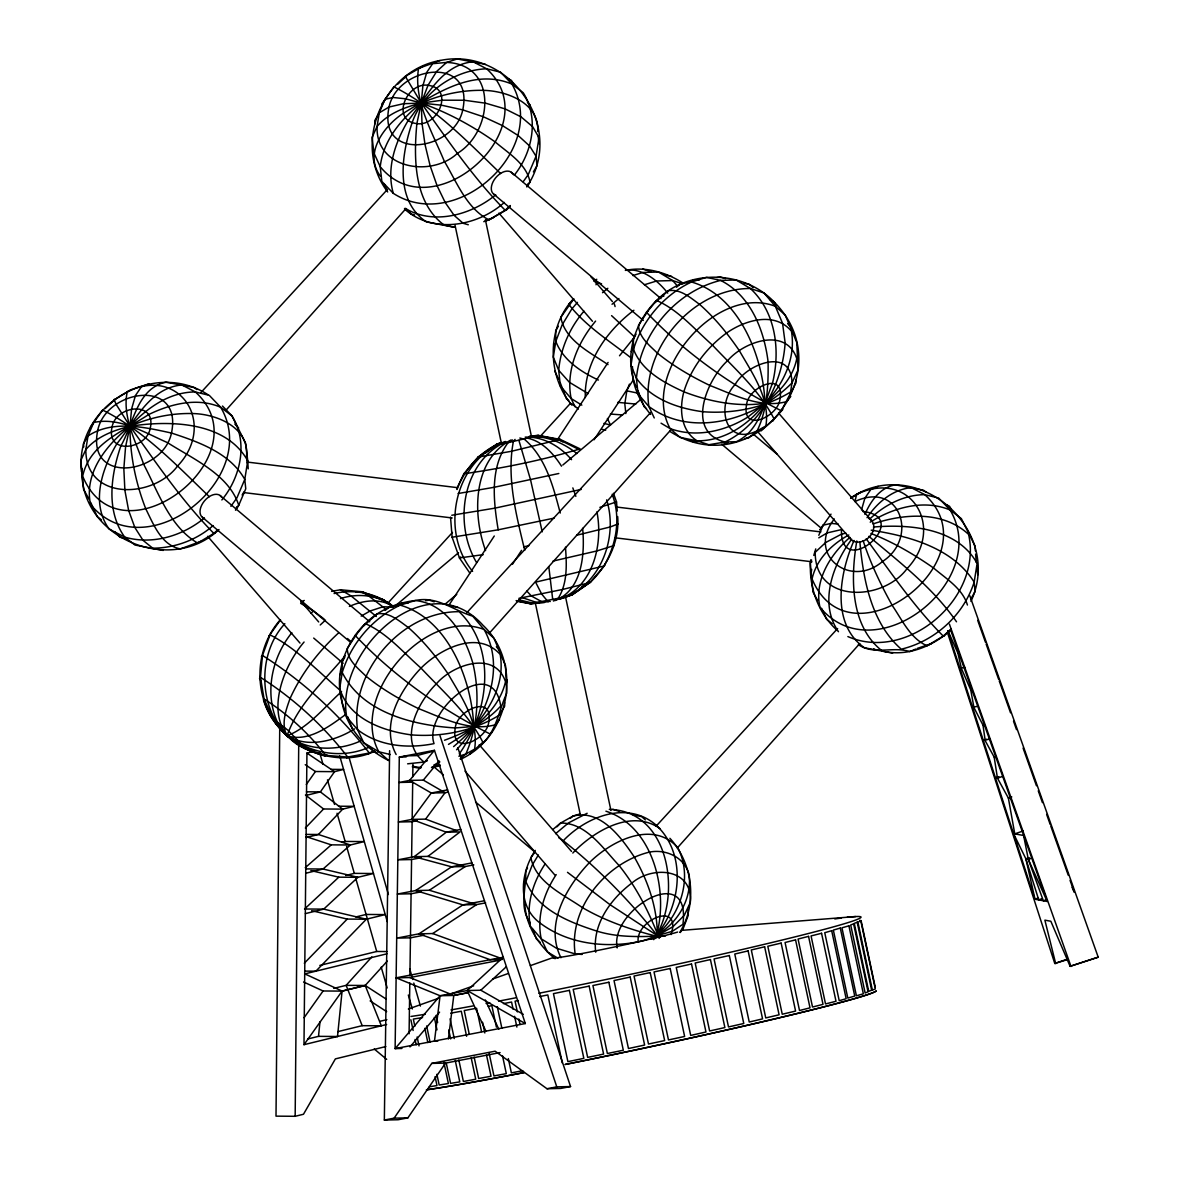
<?xml version="1.0" encoding="UTF-8"?>
<svg xmlns="http://www.w3.org/2000/svg" width="1179" height="1179" viewBox="0 0 1179 1179"><rect width="100%" height="100%" fill="white"/><g stroke="black" fill="none" stroke-linecap="round" stroke-linejoin="round"><path stroke-width="1.5" d="M341.232 691.601C340.908 721.283 362.749 747.913 388.731 760.558L378.813 751.76L363.766 742.77L357.561 729.654L346.773 717.112C334.35 651.736 426.371 562.177 482.977 625.268C523.181 663.158 510.595 736.418 460.458 759.35M524.861 904.308C525.805 925.574 538.759 945.499 555.088 958.733M632.519 366.64C631.192 384 639.563 401.42 650.646 414.389M279.747 726.47L276.004 1116.145L295.163 1116.292L303.475 1114.258L335.381 1058.889L385.798 1046.569M295.163 1116.292L298.744 743.153M313.968 751.347L306.938 753.072L303.99 1044.682L342.087 991.112L365.195 985.482L387.287 961.106M500.088 1052.596L445.5 1063.104L407.875 1117.869L398.089 1119.741L384.339 1120.05L389.63 750.684M523.255 1014.323L480.811 990.227L467.164 990.537L440.076 995.739L395.112 1048.617L525.318 1023.549L434.432 750.316L399.298 757.08L395.112 1048.617L401.965 1048.47M409.084 1033.791L409.806 982.977M409.909 975.726L411.088 893.77L421.036 891.855M411.117 891.972L411.574 859.535L421.389 857.649M411.604 857.737L412.119 821.719L417.174 820.731M412.149 819.921L412.694 782.163L398.929 782.473L409.57 780.424L423.32 780.115L445.043 792.701L448.3 792.082M412.768 776.725L412.945 764.021M481.445 744.391C496.786 730.877 498.658 710.598 506.705 693.237L505.526 665.722L493.972 638.252L484.068 629.468L472.72 616.16C453.222 610.368 437.173 595.69 415.244 600.524C396.571 602.749 378.621 610.103 365.298 623.632C342.765 645.252 332.051 681.315 345.049 710.406M573.245 299.053C546.643 327.659 546.938 375.718 571.844 405.134M669.716 431.293C752.556 484.775 843.633 372.122 774.264 302.089C747.412 273.734 700.532 269.136 668.257 290.741C638.222 311.168 621.171 353.052 636.321 387.243M280.263 619.845C256.167 646.917 253.264 688.963 272.821 719.367L287.028 735.873L304.742 748.532C326.332 758.908 352.698 761.649 374.76 751.259M307.925 1038.935L318.507 1036.356L319.981 1021.825M337.503 1036.488L342.087 991.112L365.195 985.482L386.211 999.114M485.895 1031.139L467.164 990.537L503.256 957.215L396.129 977.833L440.076 995.739L434.491 1041.042L437.925 1040.954M448.418 1038.92L453.782 995.444L468.196 992.659L453.782 995.444L440.076 995.739M218.985 529.548C169.923 576.266 78.477 536.887 82.014 468.402M506.454 683.275L507.014 679.767M629.424 384.133L626.845 390.853L624.796 403.734L625.843 413.564M535.266 850.368C520.985 871.812 516.505 905.163 539.481 922.582C567.202 943.878 604.547 948.343 638.148 941.815C635.658 919.708 682.007 900.373 671.087 934.564M797.726 360.096L798.286 356.589M810.725 559.863C808.322 585.801 817.754 612.888 837.296 630.485M810.872 574.497L811.683 569.413M815.765 548.898L813.79 555.412M850.781 497.833C916.997 453.62 1004.184 529.813 970.951 601.393M505.408 441.491C454.814 459.663 439.119 530.815 472.602 571.358M655.509 938.513C669.643 894.699 654.551 826.759 605.918 811.196M563.695 597.782L572.169 594.82L590.591 582.072C607.878 565.109 619.668 541.102 617.678 516.535M856.809 540.955C850.575 577.695 849.985 625.784 882.143 650.911C906.474 657.322 932.943 646.387 950.922 629.91M861.495 509.947L864.885 498.186L870.75 489.58L878.193 486.382M653.711 939.663C682.022 898.383 671.102 810.99 609.292 809.369M864.9 514.398C870.603 501.193 880.153 487.34 895.347 484.834L923.57 490.228L926.149 492.218M679.87 932.25C697.791 903.365 692.795 863.264 669.908 838.298M207.755 394.567C152.71 358.902 74.248 406.593 81.469 471.792M528.207 183.556L526.777 186.916C566.716 127.715 509.299 46.099 440.076 60.497C382.32 70.799 351.622 144.752 387.685 191.971M236.92 506.719L235.491 510.094L238.747 505.29L245.763 488.769L244.775 479.396L247.737 460.797L245.63 443.26L231.968 415.922L222.492 406.033M818.815 535.295L823.104 525.186L831.195 523.373L838.269 524.11M811.624 560.084L810.194 563.194L812.965 592.02L817.784 600.671M340.038 674.786L341.527 671.573M631.31 351.607L632.814 348.394M525.156 880.713L523.668 883.926L524.007 887.197M854.038 540.454C839.61 573.23 830.488 623.986 864.428 647.757L892.65 653.151M457.054 489.506C464.703 468.741 480.826 450.658 501.561 442.552L496.477 444.321L478.055 457.069L463.819 473.811L456.73 488.71M242.122 495.033L243.935 491.908M533.394 171.869L537.034 165.591L536.047 156.232L539.009 137.619L532.657 126.698L521.089 116.898L505.069 108.881L485.689 103.207L464.29 100.244L442.317 100.2L421.257 103.089L403.365 103.723L389.041 107.024L379.27 112.801L374.73 120.626L375.055 123.751M970.612 599.315L975.151 591.475L974.163 582.117L977.126 563.503C957.805 528 909.584 523.948 873.418 527.042M653.048 939.073C680.917 909.643 688.094 854.967 656.349 825.3C627.552 800.143 586.656 816.31 563.267 840.715L558.787 837.738M342.971 660.387L344.769 657.366M558.345 326.229L555.663 330.768L555.81 341.35L553.305 357.134L558.699 370.309L560.364 385.975L571.137 398.531L575.013 406.726M636.056 334.188L633.359 338.727L633.506 349.308L631.016 365.077L636.409 378.267L638.06 393.933L648.848 406.49L654.257 417.956M527.499 868.009L525.716 871.045C526.556 888.435 518.731 907.167 530.211 922.789M469.758 754.103L482.859 742.254C468.255 713.369 442.862 691.469 421.006 668.095C403.277 652.591 387.257 633.167 365.298 623.632L356.706 634.11L347.23 648.479C347.599 660.549 358.18 668.434 366.035 676.23C382.025 689.229 399.887 699.619 418.412 708.55C442.523 717.893 469.271 732.071 495.622 724.702L499.498 719.558M573.878 298.803L560.821 317.343C565.065 340.569 590.163 352.388 607.996 364.635M619.52 355.763L634.582 336.973L611.577 315.648M772.717 421.212L774.131 419.076C759.527 390.19 734.134 368.305 712.278 344.931C694.549 329.413 678.529 309.989 656.585 300.468L647.993 310.932L638.517 325.301C638.885 337.371 649.452 345.27 657.307 353.066C673.297 366.065 691.174 376.455 709.699 385.386C733.795 394.714 760.543 408.892 786.909 401.523L790.785 396.38M538.346 855.011L532.186 865.18L525.863 881.612C537.757 910.041 569.56 922.346 596.898 931.115C619.299 938.101 642.555 936.553 665.531 935.993M544.904 864.251C532.967 882.29 525.996 904.661 530.403 926.252L541.19 938.808L547.395 951.91L557.932 958.203M556.193 874.612C543.843 893.284 536.622 916.451 541.19 938.808L556.459 948.24L575.175 953.929L582.131 954.445M448.963 605.136L494.281 536.003M557.726 439.222L608.084 362.425M512.497 564.21L521.56 550.372M594.069 439.782L633.344 379.859M823.104 525.186L819.847 529.99L831.003 514.132M867.051 517.655C877.205 502.622 892.562 489.462 911.234 487.649L924.763 494.664L938.661 498.054L950.112 509.991L961.357 518.627L975.033 545.965L975.372 550.873M384.339 1120.05L394.11 1118.164L431.735 1063.399L495.136 1051.196L546.997 1088.748L560.762 1088.438L570.548 1086.552L457.835 747.737M280.514 619.845L268.783 636.277M306.304 784.536L315.412 771.523L334.556 771.655L343.59 769.445L331.402 769.356M284.861 623.72C249.86 661.301 261.252 737.361 314.41 750.758M304.049 1017.757L323.09 990.979L342.175 991.112L304.816 973.883L386.977 953.796M90.459 427.284L102.602 410.056C143.75 430.379 176.467 465.16 209.302 496.698M381.731 104.106L393.874 86.878C435.022 107.215 467.739 141.981 500.574 173.519M221.858 499.94C240.767 477.023 248.43 442.243 231.968 415.922L220.709 407.286L209.272 395.348L195.375 391.959L181.846 384.943C149.217 388.097 134.966 421.345 116.795 443.864C101.998 468.652 90.459 503.168 109.087 529.017L124.709 537.108L135.025 545.052L163.247 550.446M230.892 506.322L236.95 497.833L244.775 479.396C229.964 452.898 198.735 442.022 171.471 433.047C144.604 427.166 112.653 419.695 87.998 435.965L83.444 443.805L83.783 446.929M235.785 509.446L238.747 505.29C229.065 474.562 192.737 458.808 167.433 442.597C144.531 432.619 119.565 416.85 93.716 422.48L87.998 435.965L85.831 449.597L80.791 460.488L83.576 489.314L89.191 499.41M514.191 175.303C532.451 152.592 539.334 118.475 523.24 92.758L511.981 84.107L500.544 72.17L486.647 68.78L473.118 61.78C440.489 64.933 426.238 98.181 408.067 120.685C395.26 142.246 386.122 168.302 393.3 193.341C455.949 233.973 549.326 150.116 511.981 84.107C473.118 67.792 435.184 93.952 403.13 113.405C383.661 126.182 363.441 153.918 380.463 176.231M523.181 181.728L528.236 174.654L536.047 156.232L529.607 145.975L518.126 135.511L502.416 125.578L483.523 116.824L462.757 109.883L441.521 105.196L421.257 103.089L405.458 98.785L393.079 97.489L384.988 99.301L379.27 112.801L377.103 126.418L372.078 137.324L373.949 153.034L380.227 166.711L381.849 181.404L393.3 193.341M527.057 186.267L530.034 182.111C526.586 163.852 508.503 153.358 495.401 142.099C472.528 125.932 447.711 112.432 421.257 103.089L405.311 76.34L422.804 66.304M834.349 518.966C806.156 554.705 850.177 589.058 882.467 561.528C919.075 537.86 900.24 480.221 854.922 501.547L856.647 494.325C910.733 468.343 946.089 527.676 907.049 568.632C883.012 601.378 814.851 603.957 815.22 552.303L825.624 542.546L840.686 534.588L845.785 533.055M412.119 821.719L398.369 822.014L411.854 819.42L425.619 819.11L445.043 792.701L431.278 793.01L409.57 780.424L434.432 750.316M291.847 632.725C272.187 656.954 264.391 691.926 276.962 721.18C286.291 740.279 305.641 750.271 325.124 756.107L325.772 755.356L347.672 757.036L369.292 753.027L374.259 750.684M459.294 753.838C488.091 713.428 498.069 649.231 459.103 611.68C401.199 611.37 349.397 672.693 357.561 729.654C379.107 746.425 408.037 748.842 434.049 743.625C422.613 711.025 492.498 652.134 500.721 706.088C485.866 722.432 464.998 732.763 444.512 740.25M851.68 539.23C832.816 564.608 818.55 603.088 838.475 631.723M534.735 852.476L530.874 857.619C535.752 882.57 563.474 894.463 582.514 907.668C606.654 921.727 633.432 930.555 660.255 937.172M680.224 932.545L683.127 928.698L688.285 915.272L688.212 909.982M304.079 642.024C279.747 670.365 259.793 728.489 304.742 748.532L325.772 755.356C308.869 733.426 287.499 713.84 264.096 699.029L260.456 677.365L262.475 655.465L270.035 634.833C296.636 648.597 317.77 670.998 340.259 690.422M515.076 439.413L513.351 441.609C506.439 477.863 516.299 515.105 524.729 550.313M651.088 939.088C679.133 920.268 694.254 878.591 677.601 847.406C652.547 819.729 610.899 841.084 589.323 862.704C566.392 886.755 544.33 924.749 560.953 957.731M423.32 780.115L439.148 760.956M409.997 1046.923L439.575 1012.142M577.474 302.355L571.83 308.927L562.132 324.903L555.81 341.35C562.972 360.111 580.893 371.871 598.401 380.036M583.973 311.182C569.811 327.703 560.541 348.557 558.699 370.309L569.428 382.32L588.188 393.639M595.601 321.101C577.946 342.234 565.552 370.633 571.137 398.531L581.837 405.134M572.817 853.036C593.7 831.136 631.59 808.293 660.196 828.719M261.355 656.762L262.475 655.465C303.003 681.123 340.024 715.034 369.292 753.027L368.172 754.339M346.744 758.097L347.672 757.036C323.768 725.999 293.542 698.322 260.456 677.365L259.542 678.426L260.927 680.917M226 410.204L406.033 208.536M489.167 633.388L670.424 430.335M677.277 847.996L859.756 643.572M371.827 956.906L346.125 985.349L333.731 988.385M387.965 603.029L452.471 532.436M539.319 437.394L570.341 403.454M200.946 392.504L387.552 189.333M466.575 612.947L650.69 412.488M656.01 826.273L837.635 628.525M345.344 655.627C324.343 680.666 297.801 704.423 287.028 735.873L297.727 743.89M305.346 828.026L323.562 808.986L342.706 809.133L354.172 806.318L338.506 806.215M761.044 430.939L774.131 419.076L782.856 409.437M304.3 963.243L347.215 919.075L366.36 919.207L385.238 914.595L366.094 914.447L355.793 916.967M556.974 826.788L560.6 823.06L573.023 816.074L580.053 813.908M338.432 633.035C318.33 651.56 301.293 673.607 290.019 698.602C285.849 710.377 280.838 723.862 287.028 735.873L305.081 748.149L288.118 730.361L273.16 718.984L264.096 699.029L263.448 699.781C276.254 743.581 329.177 765.731 370 746.808M341.571 691.616C324.343 707.076 309.016 727.222 287.028 735.873L275.4 722.992L273.307 718.129M456.538 749.77C485.217 718.601 506.661 669.981 484.068 629.468C424.764 606.728 348.837 696.627 378.813 751.76L390.337 754.545M869.748 519.055C884.501 504.936 904.028 494.812 924.763 494.664C994.545 558.227 849.882 670.158 812.066 578.918C816.369 559.362 831.711 544.3 848.806 534.986M320.231 624.988L325.507 620.08M345.698 875.481L354.319 873.374L373.463 873.521L357.944 877.309L338.8 877.176L304.565 908.994L323.709 909.127L366.36 919.207L315.869 971.187L305.435 971.113M397.706 84.195L406.622 75.987M105.152 408.538L115.35 399.165L131.532 389.483M495.475 195.036C471.069 214.932 433.607 225.557 405.045 208.27M504.376 202.42C477.687 226.309 432.84 234.459 404.426 208.919M510.242 205.544L505.143 210.23L488.961 219.913L483.773 221.667M440.076 60.497L418.53 68.441C413.402 100.878 432.295 132.077 444.262 161.184C456.7 181.846 466.457 208.3 488.961 219.913L506.454 209.877L510.256 206.369M204.188 518.2C182.421 536.018 152.297 545.14 124.709 537.108C105.653 510.595 110.988 474.975 120.833 445.957C133.654 423.968 136.602 388.613 165.944 382.129L194.181 387.523L196.76 389.512M213.104 525.598C196.584 540.085 174.713 548.058 152.754 548.206L143.057 540.365L134.833 527.485L128.629 510.433L124.886 490.361L123.839 468.667L125.578 446.797L129.985 426.267L131.606 408.921L135.482 395.481L141.347 386.874L148.79 383.676M217.688 529.887L213.856 533.409L197.674 543.092C169.584 526.615 158.192 491.997 143.72 464.423C135.747 441.314 121.968 416.644 127.258 391.62C181.33 365.637 216.685 424.971 177.646 465.926C153.624 498.673 85.448 501.252 85.831 449.597C97.046 436.436 113.656 430.306 129.985 426.267C149.807 417.602 171.22 412.989 192.884 413.549C216.98 414.094 249.417 427.491 246.529 456.361M480.811 990.227L506.277 966.78M950.908 629.085L943.259 636.115L927.077 645.797C910.321 638.487 902.274 620.066 892.444 605.77C880.831 584.961 870.485 563.341 863.131 540.645M310.814 613.375L313.526 610.987L324.166 619.078M849.897 537.373C830.429 554.395 813.923 580.481 819.965 607.273C875.083 673.666 991.966 580.864 950.112 509.991C923.732 498.997 893.446 507.545 870.235 522.164M305.243 867.685L331.255 844.857L350.399 844.989L364.296 841.585L345.152 841.452L341.674 842.307M638.148 941.815C668.405 936.509 692.751 905.737 689.155 874.862C684.763 857.384 666.076 848.703 649.202 852.152C605.814 862.954 568.337 908.125 575.175 953.929M570.297 302.974L568.735 304.3C585.536 326.038 609.617 341.04 631.045 357.885M647.993 310.932L646.431 312.243C684.527 352.433 731.746 386.064 781.309 410.749L795.943 382.954L795.884 379.432M356.706 634.11L355.159 635.422C393.255 675.611 440.46 709.227 490.022 733.927L491.584 732.601M396.498 604.871L458.513 552.73M562.796 465.042L640.315 399.858M445.47 603.854L456.745 594.378M595.955 284.743L598.549 282.592L601.585 283.888M602.513 292.701L607.833 288.28M612.034 304.256L618.916 298.523M633.889 310.269C606.905 330.651 584.106 362.542 585.315 397.529M655.17 302.59L668.257 290.741C680.357 288.604 690.275 297.639 699.368 304.197C714.842 317.785 727.87 333.849 739.439 350.826C752.379 373.492 770.3 398.546 765.878 425.958L757.095 430.895L748.636 437.925L745.04 438.514M363.884 625.769L376.971 613.92C389.085 611.783 398.988 620.817 408.096 627.361C423.57 640.963 436.584 657.012 448.153 674.005C461.107 696.656 479.028 721.725 474.592 749.122L465.823 754.074L460.178 758.76M552.818 829.544L560.6 823.06C586.317 822.662 603 848.526 618.931 865.342C636.557 887.183 649.275 912.458 659.194 938.396M555.604 833.671L568.602 822.854L587.157 813.259M676.437 287.263L680.666 283.756L691.454 281.987L706.516 277.345L720.62 280.41L736.138 279.983L750.375 288.501L763.992 292.981L775.34 306.289L785.258 315.088L796.798 342.544L797.977 370.073L791.993 382.91L790.549 392.032C764.744 407.846 732.719 414.138 702.492 411.692C677.689 408.288 651.633 399.342 636.409 378.267C640.845 332.876 676.156 291.228 720.62 280.41C750.699 295.502 764.154 330.032 768.074 361.688C768.457 384.914 767.337 409.747 757.095 430.895C723.685 446.87 716.125 403.631 735.165 384.516C746.115 364.178 791.477 346.272 791.993 382.91C756.358 419.017 693.134 439.06 648.848 406.49C640.669 349.515 692.471 288.192 750.375 288.501C775.974 312.214 780.498 350.664 772.51 383.16C763.904 404.338 759.158 430.939 736.33 441.712L724.982 442.022L708.874 444.719L697.069 440.843L680.003 437.38L670.099 428.581L661.065 423.187M385.15 610.442L389.379 606.934L400.167 605.151L415.244 600.524C446.929 603.736 464.806 635.555 472.867 663.232C479.897 693.06 478.158 726.058 465.823 754.074L458.867 756.211M570.194 818.418L573.023 816.074C600.479 809.045 620.743 836.913 634.14 856.779C647.964 880.728 657.396 907.742 657.337 935.64L672.339 931.292L682.906 924.336C691.277 860.405 609.292 910.63 617.177 947.901M345.403 714.695C328.956 726.662 308.456 742.343 287.028 735.873L273.16 718.984C290.108 749.977 330.916 754.501 360.686 740.913M478.718 456.568L478.055 457.069L511.303 451.321L560.261 439.428L580.068 448.86C542.355 460.326 502.917 468.122 463.819 473.811L464.747 473.088M460.709 556.945L459.442 557.947L469.817 573.023M613.478 493.294L616.529 501.915L599.905 507.338M618.253 523.844L610.398 526.91L576.605 535.281M535.679 603.058L529.961 603.692L517.375 601.378M614.274 545.464L596.942 550.932L553.039 561.071M604.827 565.331L589.927 582.588L562.899 589.397L518.893 598.328M411.574 859.535L397.824 859.845L414.168 856.691L427.933 856.381L460.046 831.917L446.281 832.212L411.854 819.42L431.278 793.01L447.593 789.871M564.874 597.046L571.402 594.599L575.661 591.49M581.335 587.348L584.18 585.27M485.055 453.355L498.245 443.761L501.311 442.95M453.576 746.646C480.045 724.009 506.661 691.734 500.161 654.374C477.687 629.571 440.356 648.701 421.006 668.095C400.108 689.907 380.198 724.776 396.144 754.516M354.496 728.917C332.242 743.138 295.531 751.421 278.126 725.984L277.021 722.624M411.088 893.77L397.338 894.08L415.583 890.558L429.333 890.263L465.351 866.506L473.811 864.885M424.131 935.183L410.454 937.821L396.704 938.13L418.928 933.842L432.678 933.547L476.67 904.573L485.645 902.849M512.438 439.944L508.061 442.67L496.138 444.586L501.311 442.744M850.634 498.349L860.921 492.188M818.786 537.845L827.157 532.908L841.482 529.592C839.757 582.234 914.801 517.257 862.719 511.465M361.187 616.116L370.059 611.002L383.028 606.772L391.605 607.052M567.497 872.327L609.97 904.647L657.337 935.64L673.091 926.576L684.351 915.228L690.334 902.392C693.001 867.98 652.208 865.386 631.782 883.145C610.648 898.958 592.138 924.616 595.719 952.19M593.656 281.044L596.766 279.29M553.423 601.039L558.183 598.342L572.169 594.82L590.591 582.072L588.439 582.161M439.855 761.914L433.695 765.2L440.18 765.024M448.477 744.391C472.455 729.683 498.746 710.849 505.496 681.771C494.841 649.835 452.78 664.632 436.481 683.717C417.366 702.448 397.868 741.414 424.057 762.032L427.373 760.706M510.861 440.032C472.632 460.355 472.337 514.457 485.571 550.578M300.969 601.997L304.27 600.45M915.774 649.054L909.805 651.604C893.269 646.077 874.007 655.436 858.386 644.633M555.073 600.583C582.47 589.883 584.99 553.673 582.632 528.325M505.938 441.653C462.124 461.844 453.325 523.623 476.552 562.53M349.382 606.419C362.94 600.303 380.905 597.694 393.535 606.979M558.713 599.374C593.125 587.437 603.294 544.344 596.928 511.863M873.035 523.918C903.733 513.528 943.274 510.625 968.607 534.426C982.844 597.827 907.918 662.701 847.863 636.572M565.611 597.016L572.508 594.555L571.402 594.599M408.361 1009.003L439.295 998.009M449.612 994.339L473.678 985.791M492.586 979.071L508.046 973.574M530.388 965.63L552.73 957.687M560.276 598.947C600.17 586.818 618.636 537.83 606.625 499.896M964.835 667.314L959.898 668.184M977.332 706.383L972.572 707.297M986.705 739.233L983.315 740.397L990.316 738.997M998.834 776.622L995.43 777.786L997.463 778.169L1002.563 776.416M1011.788 796.93L1008.384 798.095L997.463 778.169L994.177 757.095L985.217 740.751L983.006 725.203L973.942 707.547L970.759 689.995L961.43 668.478L957.923 653.181L947.931 630.691M1023.269 830.944L1014.765 833.862L1008.384 798.095L1010.477 798.478M1029.238 857.664L1025.759 858.857L1028.309 859.344L1031.699 858.179M947.769 630.78L1034.808 899.209L1038.39 897.985M1038.522 899.901L1042.103 898.663M1046.849 899.592L1043.356 900.8L1028.309 859.344L1023.623 835.498L1013.542 833.627L1025.877 858.828L1038.728 899.828M1035.015 899.135L1025.877 858.828L1028.309 859.344L1047.173 901.449L950.525 629.689M947.459 632.519L1054.778 963.479L1066.671 959.397M1054.778 963.479L1067.599 959.573M1055.706 963.656L1044.874 920.151L1050.843 921.256L1070.105 966.323L1098.209 957.171L969.831 595.793M1070.105 966.323L1098.209 957.171M485.409 220.429L493.235 217.791M201.948 540.955L180.416 548.898C161.331 545.391 153.521 524.272 145.798 508.886C135.526 482.594 129.867 454.519 129.985 426.267L116.176 404.426L114.039 399.519L115.35 399.165M917.262 648.406L931.351 643.66M625.474 270.418C645.237 266.218 666.666 272.378 683.363 283.299M632.843 275.562L642.923 272.452L658.427 272.025L672.678 280.558L682.892 283.918M644.441 284.743L656.615 281L672.678 280.558L677.394 285.937M658.899 297.55L663.939 296.003M722.771 444.336L727.797 442.788M436.525 765.967L431.499 767.5L439.973 765.864M506.454 209.877L505.143 210.23C473.295 177.882 447.622 139.918 421.257 103.089L422.893 85.743L426.769 72.302L432.619 63.695L446.635 62.428L457.231 58.95L485.453 64.359M215.167 533.055L213.856 533.409C182.023 501.06 156.35 463.082 129.985 426.267C147.007 407.993 169.408 391.929 195.375 391.959C265.142 455.521 120.479 567.453 82.677 476.213C89.53 443.496 123.721 431.057 148.598 414.595C170.675 403.881 197.173 397.102 220.709 407.286C262.578 478.158 145.695 570.96 90.577 504.568C83.65 473.015 106.685 444.586 129.985 426.267C169.481 420.181 225.734 421.212 247.737 460.797L248.209 468.859M944.571 635.761L943.259 636.115C914.049 606.758 890.587 572.154 866.211 538.803M340.48 598.578C357.856 592.89 378.931 594.835 393.27 606.758M433.769 751.082L416.806 755.592L404.146 755.945M306.54 795.294L320.393 791.905L334.556 771.655L306.938 753.072M306.127 837.503L318.418 834.496L350.399 844.989L323.031 869.026L305.788 873.241M305.405 913.607L323.709 909.127L357.944 877.309L323.031 869.026L305.626 868.894M319.833 965.395L376.72 951.482L387.169 951.556M337.725 1031.654L362.189 1025.671L381.333 1025.804L365.195 985.482L346.125 985.349L362.189 1025.671M379.815 1021.353L386.859 1019.643M303.99 1044.682L386.624 1024.507M581.218 489.418L494.9 508.149L451.763 515.252M558.817 473.501L494.296 487.251L458.086 493.529M450.525 517.139L452.117 537.226L498.201 529.813C493.426 501.119 489.639 467.488 508.061 442.67L538.685 435.449L560.261 439.428L558.124 439.516L562.855 441.874M554.13 518.112L498.201 529.813M539.068 602.955L529.961 603.692L558.183 598.342C567.703 583.237 566.686 564.314 565.478 547.159M523.668 546.82L528.855 545.73M334.084 593.538C354.172 588.881 377.707 592.934 393.314 607.111M503.433 1003.624L511.568 1002.032L513.086 1009.195M518.318 1000.529L515.061 1001.163L517.345 1011.891M539.687 996.535L547.822 994.943L562.265 1062.927M522.754 1070.665L511.377 1072.89L508.326 1058.58M625.43 270.05C642.57 268.046 657.676 280.366 667.741 293.099M460.738 829.426L446.281 832.212L414.168 856.691L451.601 866.816L465.351 866.506L427.933 856.381M471.88 862.91L451.601 866.816L415.583 890.558L462.92 904.882L476.67 904.573L429.333 890.263M484.466 900.741L462.92 904.882L418.928 933.842L490.243 959.721L502.283 959.455M396.129 977.833L409.894 977.538L500.456 960.104M546.997 1088.748L556.783 1086.861L570.548 1086.552M450.687 1013.174L461.284 1011.243L466.604 1036.282M488.327 1006.306L491.849 1005.658L496.418 1027.13M331.579 591.342L340.495 589.78L362.13 591.755L383.912 599.949L392.062 605.977M531.405 436.495L538.685 435.449L531.405 436.038L535.089 435.847M483.198 554.646L459.442 557.947L452.117 537.226M716.847 277.551L720.428 276.962L725.483 278.612M425.56 600.73L429.141 600.126L434.196 601.791M421.168 767.293L417.587 767.897L412.355 766.895M422.539 1017.565L413.328 1019.069L414.846 1026.216M429.318 1086.802L436.982 1085.564L435.08 1076.619M407.625 763.815L424.057 762.032M530.653 436.068L537.58 435.493M537.992 603.073L531.066 603.648L517.375 600.966M682.921 930.26L855.659 916.555M544.521 602.469L533.556 603.294L518.642 599.743M529.371 436.333L538.346 435.714L559.612 439.929L579.14 449.582M544.536 602.292L537.241 602.661L522.459 597.709M529.4 436.613C546.525 435.552 563.724 443.009 576.885 453.561M692.972 279.968L699.456 279.791M698.336 441.55L693.164 441.698L690.319 440.003M401.685 603.147L408.17 602.97M421.065 767.794L412.532 766.232M595.351 282.665L598.549 282.592M399.298 757.08L406.18 756.918M431.735 1063.399L445.5 1063.104M394.11 1118.164L407.875 1117.869M525.156 437.144C542.988 436.259 560.231 446.428 571.55 459.677M306.466 791.802L320.393 791.905L342.706 809.133L318.418 834.496L306.231 834.408M318.507 1036.356L337.651 1036.488M548.515 601.879L541.883 601.776L531.42 596.014L526.866 591.136M635.79 404.058L617.752 402.363M525.76 437.851C541.397 440.253 553.334 453.355 561.499 466.191M327.511 755.282L322.398 754.914L318.919 752.629M610.354 414.05L622.527 414.949M356.014 592.094L362.13 591.755L364.856 592.949L385.695 609.086M871.193 530.196C908.891 535.959 952.779 547.852 974.163 582.117C963.597 615.202 934.976 641.111 901.287 649.187C871.266 622.939 863.279 579.685 859.845 541.75M247.369 462.08L457.408 487.649M616.308 506.999L820.864 531.921M243.979 492.601L452.191 517.964M614.745 537.757L811.992 561.779M957.923 653.181L958.925 653.372M970.759 689.995L972.027 690.231M983.006 725.203L984.553 725.498M994.177 757.095L995.887 757.404M1034.808 899.209L1047.173 901.449M539.289 435.832L549.561 437.836M552.98 438.514L556.414 439.177M516.122 600.612L519.659 601.319M523.211 602.027L530.299 603.427M744.17 283.255L749.284 284.301L753.013 287.602M664.764 274.958L671.588 276.343M602.307 429.421L605.726 430.114M451.189 606.094L458.012 607.48M633.108 814.881L641.641 816.62L645.355 819.921M626.845 390.853L639.313 393.432M859.8 920.372L861.097 920.652L875.172 986.852M311.669 910.674L347.215 919.075M310.858 870.544L338.8 877.176M603.913 423.408L610.486 425L607.421 418.516M414.684 214.902L411.22 214.062L406.136 208.757M125.151 538.508L119.934 537.241L114.849 531.921M550.269 601.526L547.159 600.715L541.618 593.965L535.59 582.146L603.899 566.053C616.381 544.713 621.156 517.787 612.181 494.296M519.836 438.028L524.36 439.236C545.892 457.54 553.275 486.78 560.246 513.042M468.284 224.762L463.17 223.303L454.151 215.403L445.249 202.582L437.07 185.707L430.173 165.93L425.029 144.604L421.994 123.161L421.257 103.089L428.021 85.286L436.672 71.418L446.635 62.428C498.452 64.506 492.881 131.886 457.481 153.285C431.175 177.97 375.246 168.744 377.103 126.418C388.318 113.258 404.928 107.142 421.257 103.089C441.079 94.423 462.492 89.81 484.156 90.37C507.545 91.092 539.673 103.457 537.698 131.547M306.009 836.574L331.255 844.857M642.717 269.004L651.147 271.774M612.771 809.266L619.52 811.491M377.427 752.983L374.023 751.863L369.484 746.543M363.206 593.111L382.173 599.728M432.678 933.547L502.298 958.807M425.619 819.11L456.597 830.635M870.942 533.453C893.196 542.148 913.961 554.322 933.532 567.969C945.971 578.638 962.55 588.483 967.428 605.019M409.894 977.538L452.088 994.752M340.495 589.78L350.885 595.793L376.352 616.484M300.645 603.339L313.526 610.987M303.578 981.989L323.09 990.979M293.925 740.766L287.028 735.873L285.583 733.309M506.719 77.961L511.406 80.393L514.059 85.08M946.398 504.656L949.522 506.263L951.291 509.387M873.757 648.774L876.763 650.336M467.164 990.537L525.318 1023.549M769.74 299.392L774.264 302.089L775.811 305.361M370.147 1000.927L386.653 1011.641M305.243 764.67L315.412 771.523M382.497 599.33L389.881 604.606M832.271 623.676L826.641 619.358L821.557 608.305M101.468 519.895L97.238 516.653L90.709 502.431M305.435 794.985L323.562 808.986M868.864 536.342C899.96 562.486 933.267 588.129 956.508 621.79M563.267 840.715C598.166 868.51 629.674 900.653 657.337 935.64M313.702 638.075L343.133 663.291M374.259 1049.03L386.683 1059.361M511.377 172.326L660.977 298.596M493.721 194.152L643.321 320.423M753.396 434.226L777.167 454.298M721.754 444.247L821.026 528.03M220.105 495.504L369.705 621.775M202.434 517.316L350.635 642.408M433.607 766.586L443.392 774.839M475.55 801.985L534.279 851.547M347.451 638.502L351.313 641.862M646.519 408.789L644.043 406.593L637.854 390.485M568.823 400.831L566.347 398.635L560.158 382.527M540.115 942.213L536.401 938.911L532.687 929.244M287.676 735.239L289.783 737.155M527.367 102.175L529.916 104.828L530.27 108.085M234.813 424.027L238.63 428.006M778.612 413.122L870.972 519.895M757.507 431.485L851.076 539.643M590.797 276.593L612.387 301.544M498.909 213.134L592.477 321.292M479.249 744.774L571.52 851.43M465.012 771.125L554.867 875.01M300.704 601.157L318.698 621.952M207.637 536.312L299.997 643.086M787.646 323.562L791.242 327.747M496.359 646.74L499.955 650.911M554.793 371.179L558.625 379.284M572.832 487.9L575.838 496.359M485.306 999.969L498.791 1029.223M384.162 183.998L387.066 190.32M1072.079 887.301L1074.246 892.149L1070.046 880.315M347.82 716.876L352.757 729.772M518.907 440.445L530.55 479.809L542.237 531.832M977.7 620.375L985.511 642.349M986.116 644.043L998.613 679.237M999.217 680.917L1010.55 712.809M1013.527 721.209L1016.504 729.609M1023.077 748.09L1036.444 785.73M1038.257 790.829L1042.442 802.619M1046.628 814.394L1050.209 824.489M1050.813 826.17L1068.248 875.231M949.404 624.133L1071.018 966.485M440.018 735.814L556.783 1086.861M349.264 758.185L388.392 894.522M409.732 968.887L412.783 979.513M413.8 983.05L420.402 1006.07M339.714 755.916L387.272 921.639M408.332 995.047L412.326 1008.944M319.597 752.394L322.987 764.228M327.467 779.85L334.527 804.432M337.061 813.245L345.152 841.452M346.597 846.493L354.319 873.374M355.778 878.517L376.72 951.482M381.215 967.119L387.198 987.958M485.424 219.957L531.346 436.009M565.404 596.25L610.943 810.489M454.902 224.629L501.591 444.277M535.266 602.72L580.422 815.161M518.863 1019.054L520.013 1024.418M514.604 1016.342L516.888 1027.086M497.302 1006.689L501.856 1028.162M502.505 1055.75L506.307 1073.656L493.957 1075.911L489.005 1052.641M482.55 1022.222L484.834 1032.966M481.518 1031.522L476.567 1008.251L464.231 1010.521L469.168 1033.777M486.455 1054.778L491.024 1076.25L478.674 1078.505L474.12 1057.032M471.173 1057.755L475.726 1079.227L463.376 1081.482L458.823 1060.009M450.069 1018.862L454.254 1038.552M448.757 1029.989L450.658 1038.935M455.227 1060.407L459.781 1081.88L450.584 1083.368L446.399 1063.679M436.127 1015.37L437.645 1022.532M434.314 1017.33L436.982 1029.856M443.82 1062.058L448.388 1083.53L439.177 1085.019L436.893 1074.29M426.621 1025.981L430.055 1042.074M424.823 1028.309L427.859 1042.619M417.13 1036.96L419.031 1045.906M410.867 1019.761L413.136 1030.49M415.037 1039.436L416.187 1044.8M548.869 567.202L552.715 599.551M976.345 562.56L975.593 554.159M976.757 566.053L977.804 574.792M538.228 136.69L539.068 143.676M246.956 459.854L247.369 463.347M553.614 343.649L553.968 346.935M616.529 501.915L617.251 511.052M504.612 702.596L504.656 706.133L499.277 715.196C473.457 731.024 441.447 737.302 411.22 734.871C382.703 730.98 348.512 718.792 339.729 688.256L342.234 672.472L342.072 661.891M677.63 932.044A65.243 2.166 -12 0 1 605.402 948.874A65.243 2.166 -12 0 1 553.172 957.672M847.141 917.321A243.375 8.076 -12 0 1 789.694 938.189A243.375 8.076 -12 0 1 538.847 993.263M515.591 997.847A243.375 8.076 -12 0 1 498.57 1001.133M489.845 1002.798A243.375 8.076 -12 0 1 486.072 1003.506M473.147 1005.908A243.375 8.076 -12 0 1 451.012 1009.902M425.236 1014.264A243.375 8.076 -12 0 1 411.014 1016.445M834.791 918.957A243.375 8.076 -12 0 1 841.408 918.043M876.248 990.964A243.375 8.076 -12 0 1 565.404 1064.386M524.257 1072.522A243.375 8.076 -12 0 1 426.606 1089.779M876.026 991.067A243.375 8.076 -12 0 1 565.183 1064.49M524.036 1072.61A243.375 8.076 -12 0 1 426.385 1089.868M204.542 518.318A14.045 8.754 -49.8 0 1 204.291 501.119A14.045 8.754 -49.8 0 1 221.608 497.243M868.555 518.318A14.045 10.92 -40.9 0 1 869.07 537.197A14.045 10.92 -40.9 0 1 849.322 537.388M495.828 195.139A14.045 8.754 -49.8 0 1 495.563 177.941A14.045 8.754 -49.8 0 1 512.894 174.065M614.126 303.814A14.045 10.92 -40.9 0 1 615.07 306.584M388.23 603.722A14.045 1.267 42.4 0 1 393.447 606.507M570.607 404.146A14.045 1.267 42.4 0 1 578.358 409.069M416.865 123.633C413.667 158.104 413.608 202.154 444.026 225.027L454.534 227.282L426.312 221.873C394.346 200.445 401.479 154.228 412.119 122.778C422.495 91.977 454.475 70.018 486.647 68.78C550.003 126.831 433.445 231.954 380.227 166.711C383.219 140.419 401.125 118.932 421.257 103.089L416.865 123.633C390.308 120.509 406.608 82.058 428.021 85.286C454.563 88.41 438.264 126.846 416.865 123.633M785.14 342.897C782.488 382.04 761.428 424.528 724.982 442.022C684.837 432 706.943 379.137 727.767 360.538C744.067 341.468 786.128 326.671 796.768 358.608C791.507 385.445 767.735 401.14 747.84 417.086C724.908 431.322 696.111 438.057 670.099 428.581C640.109 373.463 716.036 283.564 775.34 306.289L782.547 323.311L785.14 342.897M97.754 430.202C86.126 485.615 162.967 474.223 171.471 433.047C183.113 377.634 106.272 389.026 97.754 430.202M112.079 426.886C105.653 455.094 146.388 449.847 150.234 428.36C156.66 400.153 115.925 405.399 112.079 426.886M389.041 107.024C377.413 162.437 454.254 151.045 462.757 109.883C474.385 54.455 397.544 65.862 389.041 107.024M455.256 727.944C450.127 756.962 487.266 739.616 488.71 722.152C493.854 693.134 456.7 710.48 455.256 727.944C413.593 725.35 362.351 712.941 342.234 672.472C351.209 643.321 372.579 618.268 400.167 605.151C448.285 618.96 472.101 680.622 473.707 726.5L455.256 727.944M683.849 391.782C679.251 408.862 680.592 430.571 697.069 440.843C724.51 441.049 748.901 424.617 764.979 403.321C783.475 384.442 796.061 358.048 791.433 331.196C774.691 311.153 744.922 320.113 726.588 333.023C706.634 347.554 691.041 368.069 683.849 391.782C709.537 401.715 737.464 407.182 764.979 403.321C763.388 357.443 739.557 295.782 691.454 281.987C663.865 295.089 642.496 320.143 633.506 349.308C641.803 371.017 663.88 382.63 683.849 391.782M746.543 404.78C741.399 433.784 778.553 416.438 779.997 398.974C785.126 369.955 747.987 387.316 746.543 404.78M857.192 922.199L854.274 923.378L868.731 991.362L871.649 990.198L857.192 922.199M853.611 923.835L850.693 924.999L865.135 992.998L868.053 991.819L853.611 923.835M860.832 920.946L857.914 922.111L872.372 990.109L875.29 988.93L860.832 920.946M840.288 928.079L833.347 930.069L847.804 998.068L854.746 996.078L840.288 928.079M831.696 930.717L824.755 932.707L839.212 1000.706L846.154 998.716L831.696 930.717M848.909 925.824L841.953 927.814L856.411 995.798L863.352 993.823L848.909 925.824M808.558 936.377L798.065 939.029L812.523 1007.028L823.016 1004.361L808.558 936.377M795.56 939.855L785.067 942.507L799.509 1010.506L810.017 1007.839L795.56 939.855M821.557 933.282L811.064 935.934L825.521 1003.933L836.014 1001.28L821.557 933.282M748.12 950.893L734.782 954.032L749.24 1022.031L762.562 1018.877L748.12 950.893M764.64 946.796L751.303 949.95L765.76 1017.934L779.098 1014.795L764.64 946.796M781.146 943.097L767.809 946.251L782.252 1014.235L795.589 1011.081L781.146 943.097M710.436 959.559L695.168 962.992L709.625 1030.991L724.879 1027.557L710.436 959.559M691.513 963.995L676.245 967.428L690.702 1035.427L705.97 1031.993L691.513 963.995M729.315 955.521L714.047 958.94L728.504 1026.938L743.772 1023.505L729.315 955.521M650.204 972.572L634.037 976.05L648.494 1044.034L664.647 1040.571L650.204 972.572M630.175 977.067L614.023 980.545L628.466 1048.529L644.618 1045.051L630.175 977.067M670.173 968.475L654.021 971.938L668.478 1039.937L684.631 1036.459L670.173 968.475M589.146 986.116L573.2 989.387L587.658 1057.386L603.604 1054.1L589.146 986.116M569.383 990.36L553.452 993.646L567.895 1061.645L583.841 1058.359L569.383 990.36M608.865 982.24L592.919 985.526L607.377 1053.51L623.308 1050.238L608.865 982.24"/></g></svg>
